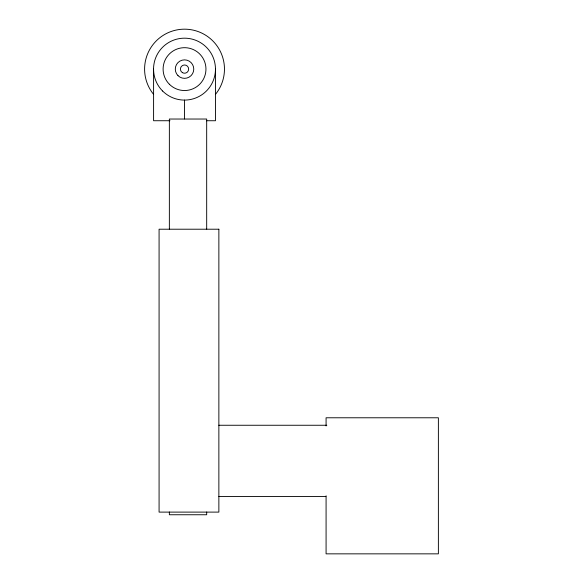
<?xml version="1.0" encoding="UTF-8"?>
<svg xmlns="http://www.w3.org/2000/svg" width="583" height="583" viewBox="0 0 583 583"><rect width="100%" height="100%" fill="white"/><g stroke="black" fill="none" stroke-linecap="round" stroke-linejoin="round"><path stroke-width="0.87" d="M169.974 120.732L153.591 120.732L153.591 69.107M206.375 120.732L215.47 120.732L215.47 69.107M218.865 425.255L326.815 425.255M218.865 496.439L325.904 496.439M326.079 425.947L326.079 417.778L438.38 417.778L438.38 553.85L326.079 553.85L326.079 495.79M206.681 229.104L206.681 119.034L169.362 119.034L169.362 229.104M206.681 512.02L206.681 514.753L169.362 514.753L169.362 512.02M184.534 100.079L184.534 118.939M153.402 94.125A39.935 39.935 0 0 1 157.33 39.87A39.935 39.935 0 0 1 211.731 39.87A39.935 39.935 0 0 1 215.659 94.125M218.865 229.214L159.079 229.214L159.079 512.107L218.865 512.107L218.865 229.214M162.635 91.043A30.957 30.957 0 0 0 214.413 77.124A30.957 30.957 0 0 0 176.467 39.236A30.957 30.957 0 0 0 162.635 91.043M169.376 84.251A21.425 21.425 0 0 0 205.223 74.66A21.425 21.425 0 0 0 178.996 48.411A21.425 21.425 0 0 0 169.376 84.251M177.997 75.637A9.241 9.241 0 0 0 193.454 71.505A9.241 9.241 0 0 0 182.144 60.18A9.241 9.241 0 0 0 177.997 75.637M182.399 72.642A4.125 4.125 0 0 0 188.659 69.188A4.125 4.125 0 0 0 182.537 65.493A4.125 4.125 0 0 0 182.399 72.642"/></g></svg>
